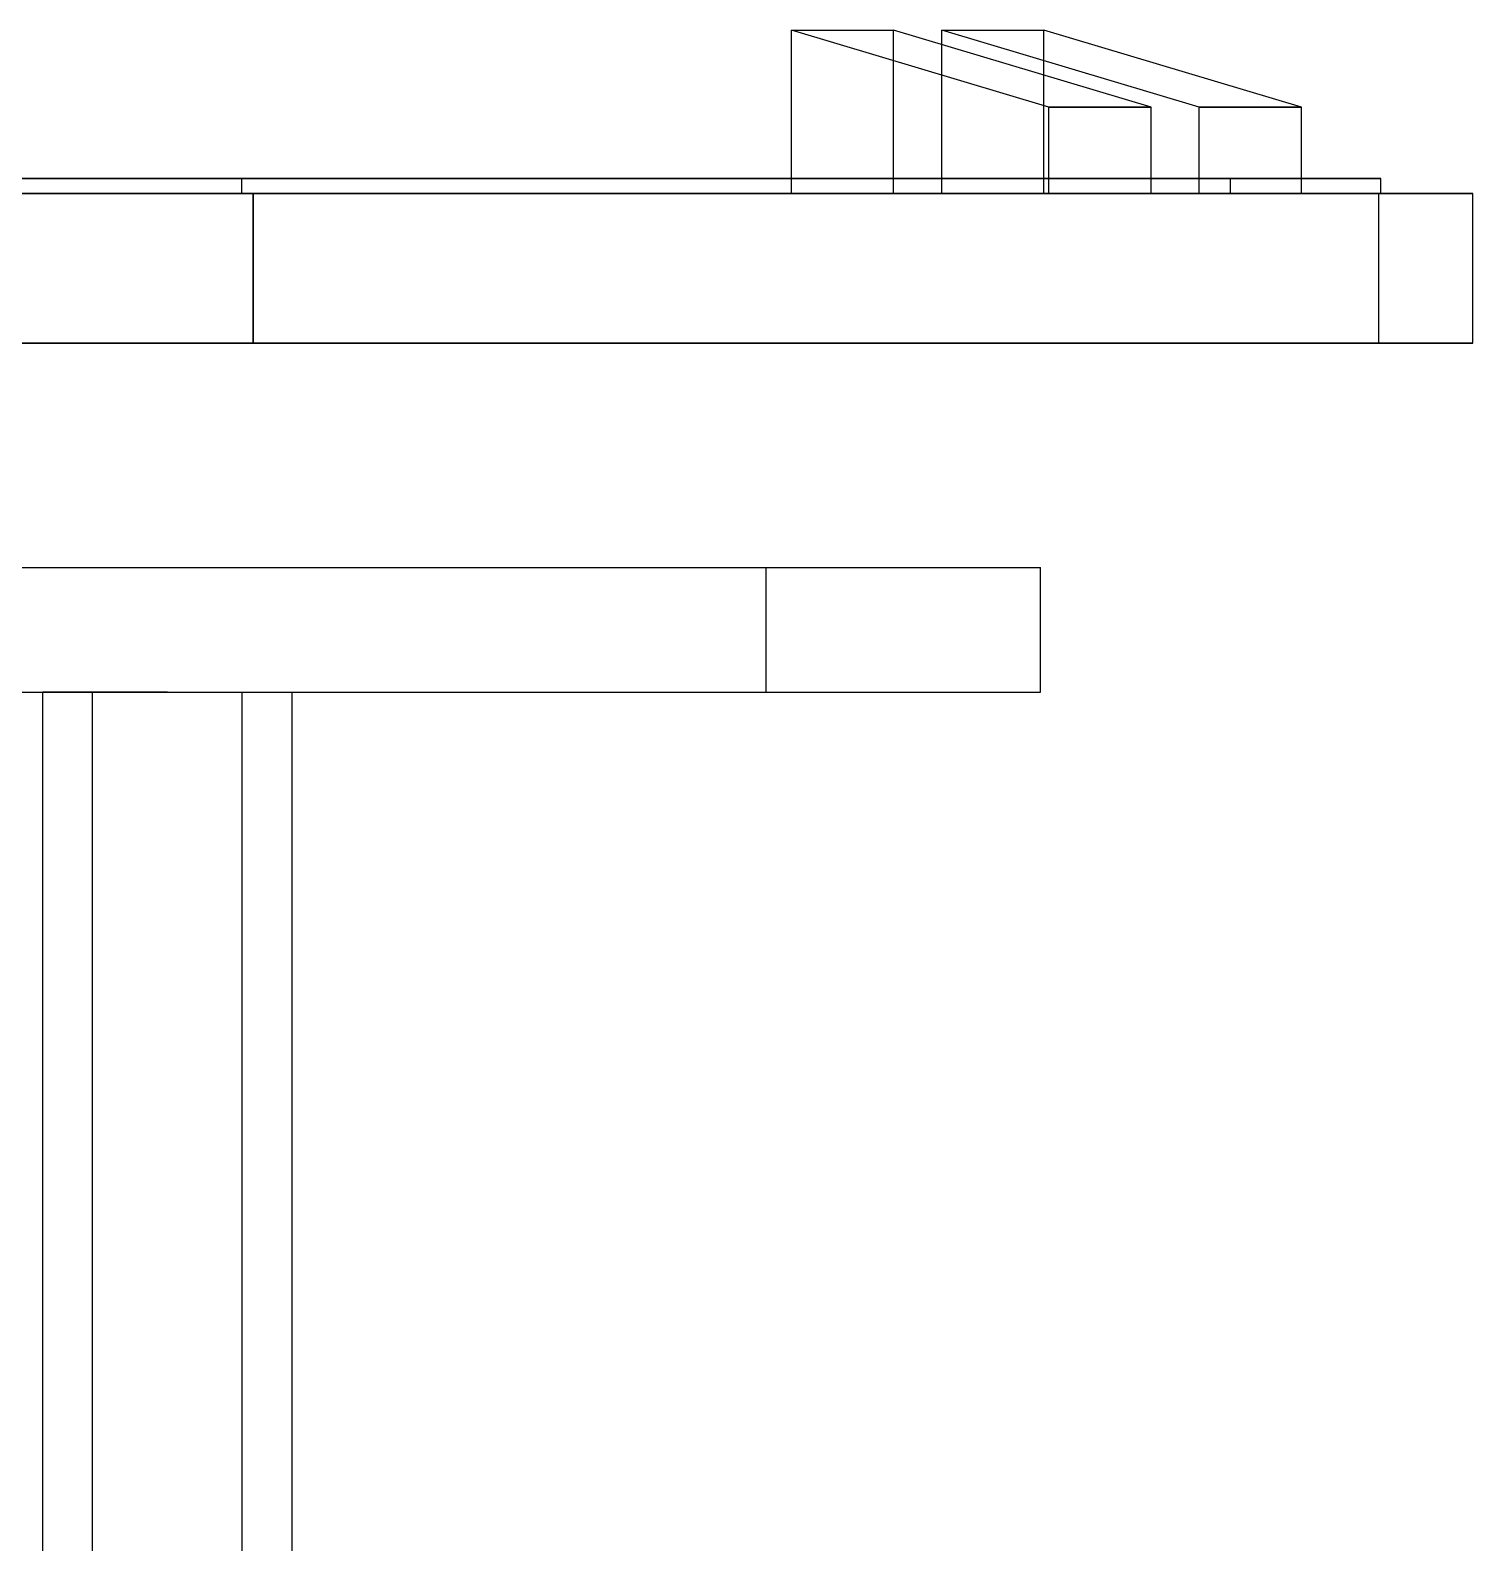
# Model space of a CAD drawing. Header units: millimetres. Extents: x -180 to 1414, y -663 to 972.
# Drawn here: x 719.5 to 777.3, y 731.9 to 792.5 of the extents above; entities that cross this region are included whole.
import ezdxf

# ---------------------------------------------------------------- set-up
doc = ezdxf.new("R2010")
doc.units = ezdxf.units.MM
doc.layers.add('SIDE', color=8, linetype='Continuous')

msp = doc.modelspace()

# ---------------------------------------------------------------- linework, layer by layer
at = {"layer": 'SIDE'}
for p, q in [((750.019, 786), (750.019, 792.541)), ((760.343, 789.459), (750.019, 792.541)), ((750.019, 792.541), (754.114, 792.541)), ((750.019, 786), (750.019, 792.541)), ((760.343, 789.459), (750.019, 792.541)), ((750.019, 792.541), (754.114, 792.541)), ((754.114, 786), (754.114, 792.541)), ((764.439, 789.459), (754.114, 792.541)), ((754.114, 786), (754.114, 792.541)), ((764.439, 789.459), (754.114, 792.541)), ((756.047, 786), (756.047, 792.541)), ((766.372, 789.459), (756.047, 792.541)), ((756.047, 792.541), (760.143, 792.541)), ((756.047, 786), (756.047, 792.541)), ((766.372, 789.459), (756.047, 792.541)), ((756.047, 792.541), (760.143, 792.541)), ((760.143, 786), (760.143, 792.541)), ((770.468, 789.459), (760.143, 792.541)), ((760.143, 786), (760.143, 792.541)), ((770.468, 789.459), (760.143, 792.541)), ((760.343, 786), (760.343, 789.459)), ((764.439, 789.459), (760.343, 789.459)), ((760.343, 786), (760.343, 789.459)), ((760.343, 789.459), (764.439, 789.459)), ((764.439, 786), (764.439, 789.459)), ((764.439, 786), (764.439, 789.459)), ((766.372, 786), (766.372, 789.459)), ((770.468, 789.459), (766.372, 789.459)), ((766.372, 786), (766.372, 789.459)), ((766.372, 789.459), (770.468, 789.459)), ((770.468, 786), (770.468, 789.459)), ((770.468, 786), (770.468, 789.459)), ((700.857, 786.6), (745.431, 786.6)), ((745.431, 786.6), (700.857, 786.6)), ((727.988, 786.6), (714.633, 786.6)), ((714.633, 786.6), (727.988, 786.6)), ((760.503, 786.6), (727.988, 786.6)), ((727.988, 786), (727.988, 786.6)), ((727.988, 786), (727.988, 786.6)), ((727.988, 786.6), (760.503, 786.6)), ((745.431, 786.6), (767.619, 786.6)), ((767.619, 786.6), (745.431, 786.6)), ((773.647, 786.6), (760.503, 786.6)), ((760.503, 786.6), (773.647, 786.6)), ((767.619, 786), (767.619, 786.6)), ((767.619, 786.6), (773.647, 786.6)), ((773.647, 786.6), (767.619, 786.6)), ((767.619, 786), (767.619, 786.6)), ((773.647, 786), (773.647, 786.6)), ((773.647, 786), (773.647, 786.6)), ((690.764, 786), (743.547, 786)), ((743.547, 786), (690.764, 786)), ((700.857, 786), (745.431, 786)), ((745.431, 786), (700.857, 786)), ((728.445, 786), (705.324, 786)), ((705.324, 786), (728.445, 786)), ((727.988, 786), (714.633, 786)), ((727.988, 786), (714.633, 786)), ((760.503, 786), (727.988, 786)), ((727.988, 786), (760.503, 786)), ((762.387, 786), (728.445, 786)), ((728.445, 786), (728.445, 780)), ((728.445, 780), (728.445, 786)), ((728.445, 786), (762.387, 786)), ((743.547, 786), (773.567, 786)), ((773.567, 786), (743.547, 786)), ((745.431, 786), (767.619, 786)), ((767.619, 786), (745.431, 786)), ((760.343, 786), (750.019, 786)), ((750.019, 786), (754.114, 786)), ((760.343, 786), (750.019, 786)), ((754.114, 786), (750.019, 786)), ((754.114, 786), (764.439, 786)), ((754.114, 786), (764.439, 786)), ((756.047, 786), (760.143, 786)), ((756.047, 786), (766.372, 786)), ((766.372, 786), (756.047, 786)), ((760.143, 786), (756.047, 786)), ((770.468, 786), (760.143, 786)), ((760.143, 786), (770.468, 786)), ((760.343, 786), (764.439, 786)), ((760.343, 786), (764.439, 786)), ((773.647, 786), (760.503, 786)), ((760.503, 786), (773.647, 786)), ((777.335, 786), (762.387, 786)), ((762.387, 786), (777.335, 786)), ((770.468, 786), (766.372, 786)), ((766.372, 786), (770.468, 786)), ((767.619, 786), (773.647, 786)), ((773.647, 786), (767.619, 786)), ((773.567, 780), (773.567, 786)), ((773.567, 786), (777.335, 786)), ((777.335, 786), (773.567, 786)), ((773.567, 780), (773.567, 786)), ((777.335, 780), (777.335, 786)), ((777.335, 780), (777.335, 786)), ((690.764, 780), (743.547, 780)), ((743.547, 780), (690.764, 780)), ((728.445, 780), (705.324, 780)), ((728.445, 780), (705.324, 780)), ((762.387, 780), (728.445, 780)), ((728.445, 780), (762.387, 780)), ((743.547, 780), (773.567, 780)), ((773.567, 780), (743.547, 780)), ((777.335, 780), (762.387, 780)), ((762.387, 780), (777.335, 780)), ((773.567, 780), (777.335, 780)), ((777.335, 780), (773.567, 780)), ((714.149, 771), (720.466, 771)), ((718.936, 771), (723.907, 771)), ((720.466, 771), (726.418, 771)), ((723.907, 771), (728.492, 771)), ((726.418, 771), (731.97, 771)), ((728.492, 771), (732.666, 771)), ((731.97, 771), (737.092, 771)), ((732.666, 771), (736.406, 771)), ((736.406, 771), (739.691, 771)), ((737.092, 771), (741.755, 771)), ((739.691, 771), (742.502, 771)), ((741.755, 771), (745.933, 771)), ((742.502, 771), (744.824, 771)), ((744.824, 771), (746.643, 771)), ((745.933, 771), (749.602, 771)), ((746.643, 771), (747.95, 771)), ((747.95, 771), (748.737, 771)), ((748.737, 771), (749, 771)), ((749, 766), (749, 771)), ((749.602, 771), (752.742, 771)), ((752.742, 771), (755.335, 771)), ((755.335, 771), (757.367, 771)), ((757.367, 771), (758.827, 771)), ((758.827, 771), (759.706, 771)), ((759.706, 771), (760, 771)), ((760, 766), (760, 771)), ((714.149, 766), (720.466, 766)), ((718.936, 766), (723.907, 766)), ((720.018, 766), (720.004, 766)), ((720.004, 650), (720.004, 766)), ((720.018, 766), (720.004, 766)), ((720.004, 650), (720.004, 766)), ((720.059, 766), (720.018, 766)), ((720.059, 766), (720.018, 766)), ((720.129, 766), (720.059, 766)), ((720.129, 766), (720.059, 766)), ((720.226, 766), (720.129, 766)), ((720.226, 766), (720.129, 766)), ((720.349, 766), (720.226, 766)), ((720.349, 766), (720.226, 766)), ((720.499, 766), (720.349, 766)), ((720.499, 766), (720.349, 766)), ((720.466, 766), (726.418, 766)), ((720.673, 766), (720.499, 766)), ((720.673, 766), (720.499, 766)), ((720.872, 766), (720.673, 766)), ((720.872, 766), (720.673, 766)), ((721.094, 766), (720.872, 766)), ((721.094, 766), (720.872, 766)), ((721.338, 766), (721.094, 766)), ((721.338, 766), (721.094, 766)), ((721.603, 766), (721.338, 766)), ((721.603, 766), (721.338, 766)), ((721.886, 766), (721.603, 766)), ((721.886, 766), (721.603, 766)), ((722.187, 766), (721.886, 766)), ((722.187, 766), (721.886, 766)), ((722.012, 766), (722.004, 766)), ((722.004, 650), (722.004, 766)), ((722.012, 766), (722.004, 766)), ((722.004, 650), (722.004, 766)), ((722.037, 766), (722.012, 766)), ((722.037, 766), (722.012, 766)), ((722.079, 766), (722.037, 766)), ((722.079, 766), (722.037, 766)), ((722.137, 766), (722.079, 766)), ((722.137, 766), (722.079, 766)), ((722.211, 766), (722.137, 766)), ((722.211, 766), (722.137, 766)), ((722.504, 766), (722.187, 766)), ((722.504, 766), (722.187, 766)), ((722.301, 766), (722.211, 766)), ((722.301, 766), (722.211, 766)), ((722.405, 766), (722.301, 766)), ((722.405, 766), (722.301, 766)), ((722.525, 766), (722.405, 766)), ((722.525, 766), (722.405, 766)), ((722.834, 766), (722.504, 766)), ((722.834, 766), (722.504, 766)), ((722.658, 766), (722.525, 766)), ((722.658, 766), (722.525, 766)), ((722.804, 766), (722.658, 766)), ((722.804, 766), (722.658, 766)), ((722.963, 766), (722.804, 766)), ((722.963, 766), (722.804, 766)), ((723.177, 766), (722.834, 766)), ((723.177, 766), (722.834, 766)), ((723.133, 766), (722.963, 766)), ((723.133, 766), (722.963, 766)), ((723.314, 766), (723.133, 766)), ((723.314, 766), (723.133, 766)), ((723.53, 766), (723.177, 766)), ((723.53, 766), (723.177, 766)), ((723.504, 766), (723.314, 766)), ((723.504, 766), (723.314, 766)), ((723.702, 766), (723.504, 766)), ((723.702, 766), (723.504, 766)), ((723.891, 766), (723.53, 766)), ((723.891, 766), (723.53, 766)), ((723.908, 766), (723.702, 766)), ((723.908, 766), (723.702, 766)), ((724.258, 766), (723.891, 766)), ((724.258, 766), (723.891, 766)), ((723.907, 766), (728.492, 766)), ((724.119, 766), (723.908, 766)), ((724.119, 766), (723.908, 766)), ((724.336, 766), (724.119, 766)), ((724.336, 766), (724.119, 766)), ((724.63, 766), (724.258, 766)), ((724.63, 766), (724.258, 766)), ((724.556, 766), (724.336, 766)), ((724.556, 766), (724.336, 766)), ((724.779, 766), (724.556, 766)), ((724.779, 766), (724.556, 766)), ((725.004, 766), (724.63, 766)), ((725.004, 766), (724.63, 766)), ((725.004, 766), (724.779, 766)), ((725.004, 766), (724.779, 766)), ((725.004, 766), (725.377, 766)), ((725.004, 766), (725.228, 766)), ((725.004, 766), (725.377, 766)), ((725.004, 766), (725.228, 766)), ((725.228, 766), (725.451, 766)), ((725.228, 766), (725.451, 766)), ((725.377, 766), (725.749, 766)), ((725.377, 766), (725.749, 766)), ((725.451, 766), (725.671, 766)), ((725.451, 766), (725.671, 766)), ((725.671, 766), (725.888, 766)), ((725.671, 766), (725.888, 766)), ((725.749, 766), (726.116, 766)), ((725.749, 766), (726.116, 766)), ((725.888, 766), (726.1, 766)), ((725.888, 766), (726.1, 766)), ((726.1, 766), (726.305, 766)), ((726.1, 766), (726.305, 766)), ((726.116, 766), (726.477, 766)), ((726.116, 766), (726.477, 766)), ((726.305, 766), (726.504, 766)), ((726.305, 766), (726.504, 766)), ((726.418, 766), (731.97, 766)), ((726.477, 766), (726.83, 766)), ((726.477, 766), (726.83, 766)), ((726.504, 766), (726.694, 766)), ((726.504, 766), (726.694, 766)), ((726.694, 766), (726.874, 766)), ((726.694, 766), (726.874, 766)), ((726.83, 766), (727.173, 766)), ((726.83, 766), (727.173, 766)), ((726.874, 766), (727.044, 766)), ((726.874, 766), (727.044, 766)), ((727.044, 766), (727.203, 766)), ((727.044, 766), (727.203, 766)), ((727.173, 766), (727.504, 766)), ((727.173, 766), (727.504, 766)), ((727.203, 766), (727.349, 766)), ((727.203, 766), (727.349, 766)), ((727.349, 766), (727.482, 766)), ((727.349, 766), (727.482, 766)), ((727.482, 766), (727.602, 766)), ((727.482, 766), (727.602, 766)), ((727.504, 766), (727.82, 766)), ((727.504, 766), (727.82, 766)), ((727.602, 766), (727.706, 766)), ((727.602, 766), (727.706, 766)), ((727.706, 766), (727.796, 766)), ((727.706, 766), (727.796, 766)), ((727.796, 766), (727.87, 766)), ((727.796, 766), (727.87, 766)), ((727.82, 766), (728.121, 766)), ((727.82, 766), (728.121, 766)), ((727.87, 766), (727.928, 766)), ((727.87, 766), (727.928, 766)), ((727.928, 766), (727.97, 766)), ((727.928, 766), (727.97, 766)), ((727.97, 766), (727.995, 766)), ((727.97, 766), (727.995, 766)), ((727.995, 766), (728.004, 766)), ((727.995, 766), (728.004, 766)), ((728.004, 650), (728.004, 766)), ((728.004, 650), (728.004, 766)), ((728.121, 766), (728.404, 766)), ((728.121, 766), (728.404, 766)), ((728.404, 766), (728.669, 766)), ((728.404, 766), (728.669, 766)), ((728.492, 766), (732.666, 766)), ((728.669, 766), (728.913, 766)), ((728.669, 766), (728.913, 766)), ((728.913, 766), (729.135, 766)), ((728.913, 766), (729.135, 766)), ((729.135, 766), (729.334, 766)), ((729.135, 766), (729.334, 766)), ((729.334, 766), (729.508, 766)), ((729.334, 766), (729.508, 766)), ((729.508, 766), (729.658, 766)), ((729.508, 766), (729.658, 766)), ((729.658, 766), (729.781, 766)), ((729.658, 766), (729.781, 766)), ((729.781, 766), (729.878, 766)), ((729.781, 766), (729.878, 766)), ((729.878, 766), (729.948, 766)), ((729.878, 766), (729.948, 766)), ((729.948, 766), (729.99, 766)), ((729.948, 766), (729.99, 766)), ((729.99, 766), (730.004, 766)), ((729.99, 766), (730.004, 766)), ((730.004, 650), (730.004, 766)), ((730.004, 650), (730.004, 766)), ((731.97, 766), (737.092, 766)), ((732.666, 766), (736.406, 766)), ((736.406, 766), (739.691, 766)), ((737.092, 766), (741.755, 766)), ((739.691, 766), (742.502, 766)), ((741.755, 766), (745.933, 766)), ((742.502, 766), (744.824, 766)), ((744.824, 766), (746.643, 766)), ((745.933, 766), (749.602, 766)), ((746.643, 766), (747.95, 766)), ((747.95, 766), (748.737, 766)), ((748.737, 766), (749, 766)), ((749.602, 766), (752.742, 766)), ((752.742, 766), (755.335, 766)), ((755.335, 766), (757.367, 766)), ((757.367, 766), (758.827, 766)), ((758.827, 766), (759.706, 766)), ((759.706, 766), (760, 766))]:
    msp.add_line(p, q, dxfattribs=at)

doc.saveas('drawing.dxf')
